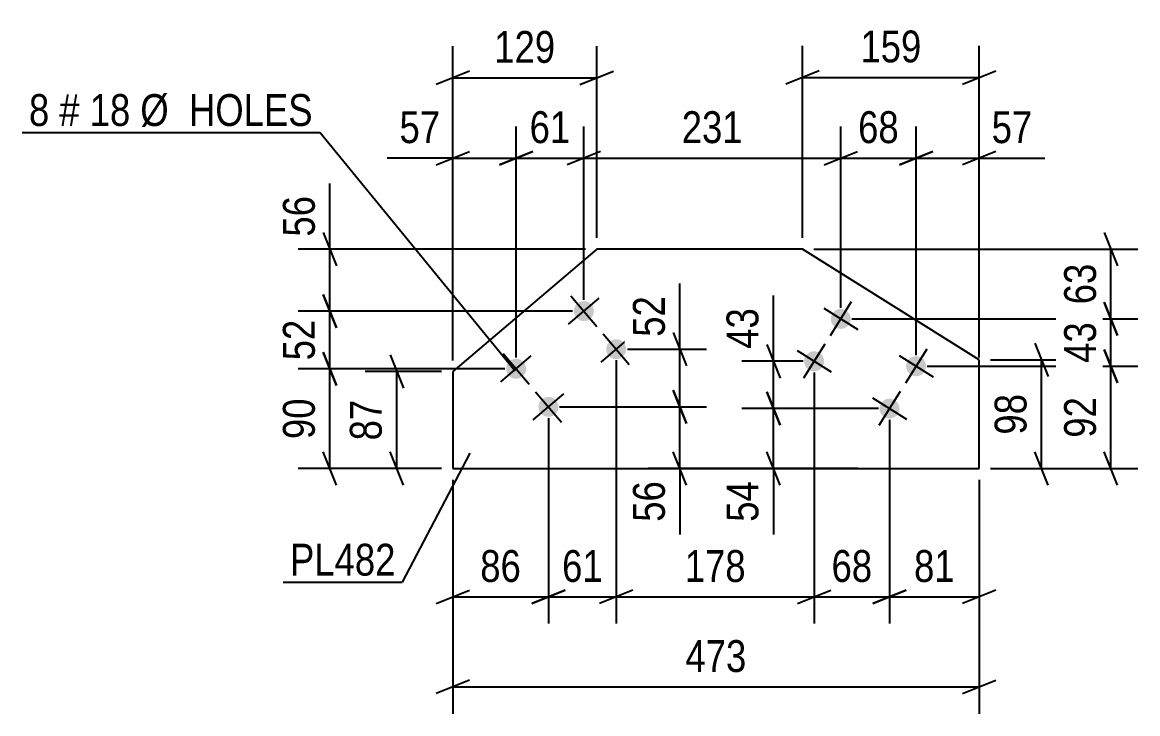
# Model space of a CAD drawing. Header units: millimetres. Extents: x 0 to 1189, y 0 to 841.
# Drawn here: x 273 to 373.3, y 124.5 to 186.7 of the extents above; entities that cross this region are included whole.
import ezdxf

# ---------------------------------------------------------------- set-up
doc = ezdxf.new("R2010")
doc.units = ezdxf.units.MM
doc.styles.add('Arial Narrow', font='ARIALN.TTF', dxfattribs={"height": 0.2})

# ---------------------------------------------------------------- blocks, each defined once
blk = doc.blocks.new('Bolt-570385304-3553 - 3542')
at = {"linetype": 'Continuous'}
for points in [[(324.15, 161.26, -1), (322.78, 160.09, -1)], [(327.06, 157.83, -1), (325.69, 156.67, -1)], [(318.06, 156.07, -1), (316.69, 154.91, -1)], [(320.97, 152.65, -1), (319.6, 151.48, -1)]]:
    blk.add_hatch(color=1, dxfattribs=at).paths.add_polyline_path(points)
at = {"color": 1, "linetype": 'Continuous'}
for p, q in [((322.09, 159.51), (324.83, 161.84)), ((322.3, 162.05), (324.63, 159.3)), ((325.21, 158.62), (327.55, 155.88)), ((325.01, 156.08), (327.75, 158.42)), ((316, 154.32), (318.74, 156.66)), ((316.2, 156.86), (318.54, 154.12)), ((318.92, 150.9), (321.66, 153.23)), ((319.12, 153.43), (321.45, 150.69))]:
    blk.add_line(p, q, dxfattribs=at)
blk = doc.blocks.new('Bolt-570385304-3548 - 3542')
at = {"linetype": 'Continuous'}
for points in [[(347.33, 159.5, -1), (345.81, 160.45, -1)], [(344.94, 155.69, -1), (343.41, 156.64, -1)], [(354.11, 155.24, -1), (352.58, 156.2, -1)], [(351.71, 151.43, -1), (350.19, 152.39, -1)]]:
    blk.add_hatch(color=1, dxfattribs=at).paths.add_polyline_path(points)
at = {"color": 1, "linetype": 'Continuous'}
for p, q in [((347.52, 161.5), (345.61, 158.45)), ((345.04, 160.93), (348.09, 159.02)), ((345.13, 157.69), (343.22, 154.64)), ((342.65, 157.12), (345.7, 155.21)), ((351.82, 156.68), (354.87, 154.77)), ((354.3, 157.25), (352.39, 154.2)), ((349.43, 152.87), (352.48, 150.95)), ((351.91, 153.44), (350, 150.39))]:
    blk.add_line(p, q, dxfattribs=at)
blk = doc.blocks.new('Part-570385304-3568 - 3542')
at = {"color": 2, "linetype": 'Continuous'}
for p, q in [((324.62, 166.26), (311.68, 155.24)), ((343.14, 166.26), (324.62, 166.26)), ((359.02, 156.3), (343.14, 166.26)), ((359.02, 146.51), (359.02, 156.3)), ((311.68, 155.24), (311.68, 146.51)), ((311.68, 146.51), (359.02, 146.51))]:
    blk.add_line(p, q, dxfattribs=at)
blk = doc.blocks.new('StraightDimension-570385304-3645 - 3542')
at = {"color": 7, "linetype": 'Continuous'}
for p, q in [((311.68, 156.24), (311.68, 177.29)), ((317.37, 156.49), (317.37, 177.29)), ((310.18, 173.84), (313.18, 175.04)), ((318.87, 175.04), (315.87, 173.84)), ((311.68, 174.44), (305.77, 174.44)), ((311.68, 174.44), (305.77, 174.44)), ((311.68, 174.44), (317.37, 174.44))]:
    blk.add_line(p, q, dxfattribs=at)
at = {"color": 0}
blk.add_wipeout([(311.15, 175.19), (311.15, 179.39), (306.29, 179.39), (306.29, 175.19)], dxfattribs=at)
at = {"color": 3, "style": 'Arial Narrow'}
blk.add_text('57', height=2.863, dxfattribs=at).set_placement((306.89, 175.79))
blk = doc.blocks.new('StraightDimension-570385304-3570 - 3542')
at = {"color": 7, "linetype": 'Continuous'}
for p, q in [((311.68, 156.24), (311.68, 184.51)), ((324.62, 167.26), (324.62, 184.51)), ((313.18, 182.26), (310.18, 181.06)), ((311.68, 181.66), (324.62, 181.66)), ((323.12, 181.06), (326.12, 182.26))]:
    blk.add_line(p, q, dxfattribs=at)
at = {"color": 0}
blk.add_wipeout([(321.49, 182.41), (321.49, 186.61), (314.81, 186.61), (314.81, 182.41)], dxfattribs=at)
at = {"color": 3, "style": 'Arial Narrow'}
blk.add_text('129', height=2.863, dxfattribs=at).set_placement((315.41, 183.01))
blk = doc.blocks.new('StraightDimension-570385304-3588 - 3542')
at = {"color": 7, "linetype": 'Continuous'}
for p, q in [((350.95, 150.91), (350.95, 132.57)), ((359.02, 145.51), (359.02, 132.57)), ((349.45, 134.37), (352.45, 135.57)), ((360.52, 135.57), (357.52, 134.37)), ((350.95, 134.97), (359.02, 134.97))]:
    blk.add_line(p, q, dxfattribs=at)
at = {"color": 0}
blk.add_wipeout([(357.41, 135.72), (357.41, 139.92), (352.56, 139.92), (352.56, 135.72)], dxfattribs=at)
at = {"color": 3, "style": 'Arial Narrow'}
blk.add_text('81', height=2.863, dxfattribs=at).set_placement((353.16, 136.32))
blk = doc.blocks.new('StraightDimension-570385304-3581 - 3542')
at = {"color": 7, "linetype": 'Continuous'}
for p, q in [((364.02, 157.8), (365.22, 154.8)), ((360.02, 156.3), (367.02, 156.3)), ((364.62, 146.51), (364.62, 156.3)), ((365.22, 145.01), (364.02, 148.01)), ((360.02, 146.51), (367.02, 146.51))]:
    blk.add_line(p, q, dxfattribs=at)
at = {"color": 0}
blk.add_wipeout([(363.87, 153.83), (359.67, 153.83), (359.67, 148.97), (363.87, 148.97)], dxfattribs=at)
at = {"color": 3, "style": 'Arial Narrow'}
blk.add_text('98', height=2.863, rotation=90.0002, dxfattribs=at).set_placement((363.27, 149.57))
blk = doc.blocks.new('StraightDimension-570385304-3722 - 3542')
at = {"color": 7, "linetype": 'Continuous'}
for p, q in [((300.02, 156.99), (301.22, 153.99)), ((316.37, 155.49), (297.77, 155.49)), ((300.62, 146.51), (300.62, 155.49)), ((301.22, 145.01), (300.02, 148.01)), ((310.68, 146.51), (297.77, 146.51))]:
    blk.add_line(p, q, dxfattribs=at)
at = {"color": 0}
blk.add_wipeout([(299.87, 153.43), (295.67, 153.43), (295.67, 148.57), (299.87, 148.57)], dxfattribs=at)
at = {"color": 3, "style": 'Arial Narrow'}
blk.add_text('90', height=2.863, rotation=90.0002, dxfattribs=at).set_placement((299.27, 149.17))
blk = doc.blocks.new('StraightDimension-570385304-3594 - 3542')
at = {"color": 7, "linetype": 'Continuous'}
for p, q in [((344.18, 155.16), (344.18, 132.57)), ((350.95, 150.91), (350.95, 132.57)), ((342.68, 134.37), (345.68, 135.57)), ((352.45, 135.57), (349.45, 134.37)), ((344.18, 134.97), (350.95, 134.97))]:
    blk.add_line(p, q, dxfattribs=at)
at = {"color": 0}
blk.add_wipeout([(349.99, 135.72), (349.99, 139.92), (345.14, 139.92), (345.14, 135.72)], dxfattribs=at)
at = {"color": 3, "style": 'Arial Narrow'}
blk.add_text('68', height=2.863, dxfattribs=at).set_placement((345.74, 136.32))
blk = doc.blocks.new('StraightDimension-570385304-3602 - 3542')
at = {"color": 7, "linetype": 'Continuous'}
for p, q in [((326.38, 156.25), (326.38, 132.57)), ((344.18, 155.16), (344.18, 132.57)), ((327.88, 135.57), (324.88, 134.37)), ((342.68, 134.37), (345.68, 135.57)), ((326.38, 134.97), (344.18, 134.97))]:
    blk.add_line(p, q, dxfattribs=at)
at = {"color": 0}
blk.add_wipeout([(338.62, 135.72), (338.62, 139.92), (331.94, 139.92), (331.94, 135.72)], dxfattribs=at)
at = {"color": 3, "style": 'Arial Narrow'}
blk.add_text('178', height=2.863, dxfattribs=at).set_placement((332.54, 136.32))
blk = doc.blocks.new('StraightDimension-570385304-3610 - 3542')
at = {"color": 7, "linetype": 'Continuous'}
for p, q in [((326.38, 156.25), (326.38, 132.57)), ((320.29, 151.06), (320.29, 132.57)), ((318.79, 134.37), (321.79, 135.57)), ((327.88, 135.57), (324.88, 134.37)), ((320.29, 134.97), (326.38, 134.97))]:
    blk.add_line(p, q, dxfattribs=at)
at = {"color": 0}
blk.add_wipeout([(325.76, 135.72), (325.76, 139.92), (320.91, 139.92), (320.91, 135.72)], dxfattribs=at)
at = {"color": 3, "style": 'Arial Narrow'}
blk.add_text('61', height=2.863, dxfattribs=at).set_placement((321.51, 136.32))
blk = doc.blocks.new('StraightDimension-570385304-3618 - 3542')
at = {"color": 7, "linetype": 'Continuous'}
for p, q in [((320.29, 151.06), (320.29, 132.57)), ((311.68, 145.51), (311.68, 132.57)), ((310.18, 134.37), (313.18, 135.57)), ((321.79, 135.57), (318.79, 134.37)), ((311.68, 134.97), (320.29, 134.97))]:
    blk.add_line(p, q, dxfattribs=at)
at = {"color": 0}
blk.add_wipeout([(318.41, 135.72), (318.41, 139.92), (313.55, 139.92), (313.55, 135.72)], dxfattribs=at)
at = {"color": 3, "style": 'Arial Narrow'}
blk.add_text('86', height=2.863, dxfattribs=at).set_placement((314.15, 136.32))
blk = doc.blocks.new('StraightDimension-570385304-3625 - 3542')
at = {"color": 7, "linetype": 'Continuous'}
for p, q in [((346.57, 160.98), (346.57, 177.29)), ((353.34, 156.72), (353.34, 177.29)), ((345.07, 173.84), (348.07, 175.04)), ((354.84, 175.04), (351.84, 173.84)), ((346.57, 174.44), (353.34, 174.44))]:
    blk.add_line(p, q, dxfattribs=at)
at = {"color": 0}
blk.add_wipeout([(352.38, 175.19), (352.38, 179.39), (347.53, 179.39), (347.53, 175.19)], dxfattribs=at)
at = {"color": 3, "style": 'Arial Narrow'}
blk.add_text('68', height=2.863, dxfattribs=at).set_placement((348.13, 175.79))
blk = doc.blocks.new('StraightDimension-570385304-3699 - 3542')
at = {"color": 7, "linetype": 'Continuous'}
for p, q in [((306.04, 156.74), (307.24, 153.74)), ((310.68, 155.24), (303.79, 155.24)), ((306.64, 146.51), (306.64, 155.24)), ((307.24, 145.01), (306.04, 148.01)), ((310.68, 146.51), (303.79, 146.51))]:
    blk.add_line(p, q, dxfattribs=at)
at = {"color": 0}
blk.add_wipeout([(305.89, 153.3), (301.69, 153.3), (301.69, 148.45), (305.89, 148.45)], dxfattribs=at)
at = {"color": 3, "style": 'Arial Narrow'}
blk.add_text('87', height=2.863, rotation=90.0002, dxfattribs=at).set_placement((305.29, 149.05))
blk = doc.blocks.new('StraightDimension-570385304-3635 - 3542')
at = {"color": 7, "linetype": 'Continuous'}
for p, q in [((317.37, 156.49), (317.37, 177.29)), ((323.46, 161.68), (323.46, 177.29)), ((315.87, 173.84), (318.87, 175.04)), ((324.96, 175.04), (321.96, 173.84)), ((317.37, 174.44), (323.46, 174.44))]:
    blk.add_line(p, q, dxfattribs=at)
at = {"color": 0}
blk.add_wipeout([(322.84, 175.19), (322.84, 179.39), (317.99, 179.39), (317.99, 175.19)], dxfattribs=at)
at = {"color": 3, "style": 'Arial Narrow'}
blk.add_text('61', height=2.863, dxfattribs=at).set_placement((318.59, 175.79))
blk = doc.blocks.new('StraightDimension-570385304-3655 - 3542')
at = {"color": 7, "linetype": 'Continuous'}
for p, q in [((353.34, 156.72), (353.34, 177.29)), ((359.02, 156.5), (359.02, 177.29)), ((351.84, 173.84), (354.84, 175.04)), ((360.52, 175.04), (357.52, 173.84)), ((353.34, 174.44), (359.02, 174.44)), ((359.02, 174.44), (364.92, 174.44)), ((359.02, 174.44), (364.92, 174.44))]:
    blk.add_line(p, q, dxfattribs=at)
at = {"color": 0}
blk.add_wipeout([(364.4, 175.19), (364.4, 179.39), (359.54, 179.39), (359.54, 175.19)], dxfattribs=at)
at = {"color": 3, "style": 'Arial Narrow'}
blk.add_text('57', height=2.863, dxfattribs=at).set_placement((360.14, 175.79))
blk = doc.blocks.new('StraightDimension-570385304-3729 - 3542')
at = {"color": 7, "linetype": 'Continuous'}
for p, q in [((311.68, 145.51), (311.68, 124.47)), ((359.02, 145.51), (359.02, 124.47)), ((313.18, 127.47), (310.18, 126.27)), ((357.52, 126.27), (360.52, 127.47)), ((311.68, 126.87), (359.02, 126.87))]:
    blk.add_line(p, q, dxfattribs=at)
at = {"color": 0}
blk.add_wipeout([(338.69, 127.62), (338.69, 131.82), (332, 131.82), (332, 127.62)], dxfattribs=at)
at = {"color": 3, "style": 'Arial Narrow'}
blk.add_text('473', height=2.863, dxfattribs=at).set_placement((332.6, 128.22))
blk = doc.blocks.new('StraightDimension-570385304-3665 - 3542')
at = {"color": 7, "linetype": 'Continuous'}
for p, q in [((323.46, 161.68), (323.46, 177.29)), ((346.57, 160.98), (346.57, 177.29)), ((324.96, 175.04), (321.96, 173.84)), ((345.07, 173.84), (348.07, 175.04)), ((323.46, 174.44), (346.57, 174.44))]:
    blk.add_line(p, q, dxfattribs=at)
at = {"color": 0}
blk.add_wipeout([(338.36, 175.19), (338.36, 179.39), (331.67, 179.39), (331.67, 175.19)], dxfattribs=at)
at = {"color": 3, "style": 'Arial Narrow'}
blk.add_text('231', height=2.863, dxfattribs=at).set_placement((332.27, 175.79))
blk = doc.blocks.new('StraightDimension-570385304-3676 - 3542')
at = {"color": 7, "linetype": 'Continuous'}
for p, q in [((370.27, 167.76), (371.47, 164.76)), ((344.14, 166.26), (373.27, 166.26)), ((370.87, 159.98), (370.87, 166.26)), ((371.47, 158.48), (370.27, 161.48)), ((347.57, 159.98), (373.27, 159.98))]:
    blk.add_line(p, q, dxfattribs=at)
at = {"color": 0}
blk.add_wipeout([(370.12, 165.54), (365.92, 165.54), (365.92, 160.69), (370.12, 160.69)], dxfattribs=at)
at = {"color": 3, "style": 'Arial Narrow'}
blk.add_text('63', height=2.863, rotation=90.0002, dxfattribs=at).set_placement((369.52, 161.29))
blk = doc.blocks.new('StraightDimension-570385304-3684 - 3542')
at = {"color": 7, "linetype": 'Continuous'}
for p, q in [((370.27, 157.22), (371.47, 154.22)), ((354.34, 155.72), (373.27, 155.72)), ((370.87, 146.51), (370.87, 155.72)), ((371.47, 145.01), (370.27, 148.01)), ((360.02, 146.51), (373.27, 146.51))]:
    blk.add_line(p, q, dxfattribs=at)
at = {"color": 0}
blk.add_wipeout([(370.12, 153.54), (365.92, 153.54), (365.92, 148.69), (370.12, 148.69)], dxfattribs=at)
at = {"color": 3, "style": 'Arial Narrow'}
blk.add_text('92', height=2.863, rotation=90.0002, dxfattribs=at).set_placement((369.52, 149.29))
blk = doc.blocks.new('StraightDimension-570385304-3690 - 3542')
at = {"color": 7, "linetype": 'Continuous'}
for p, q in [((370.27, 161.48), (371.47, 158.48)), ((347.57, 159.98), (373.27, 159.98)), ((370.87, 155.72), (370.87, 159.98)), ((371.47, 154.22), (370.27, 157.22)), ((354.34, 155.72), (373.27, 155.72))]:
    blk.add_line(p, q, dxfattribs=at)
at = {"color": 0}
blk.add_wipeout([(370.12, 160.28), (365.92, 160.28), (365.92, 155.42), (370.12, 155.42)], dxfattribs=at)
at = {"color": 3, "style": 'Arial Narrow'}
blk.add_text('43', height=2.863, rotation=90.0002, dxfattribs=at).set_placement((369.52, 156.02))
blk = doc.blocks.new('StraightDimension-570385304-3706 - 3542')
at = {"color": 7, "linetype": 'Continuous'}
for p, q in [((300.62, 166.26), (300.62, 172.16)), ((300.62, 166.26), (300.62, 172.16)), ((300.02, 167.76), (301.22, 164.76)), ((323.62, 166.26), (297.77, 166.26)), ((300.62, 160.68), (300.62, 166.26)), ((301.22, 159.18), (300.02, 162.18)), ((322.46, 160.68), (297.77, 160.68))]:
    blk.add_line(p, q, dxfattribs=at)
at = {"color": 0}
blk.add_wipeout([(299.87, 171.64), (295.67, 171.64), (295.67, 166.78), (299.87, 166.78)], dxfattribs=at)
at = {"color": 3, "style": 'Arial Narrow'}
blk.add_text('56', height=2.863, rotation=90.0002, dxfattribs=at).set_placement((299.27, 167.38))
blk = doc.blocks.new('StraightDimension-570385304-3714 - 3542')
at = {"color": 7, "linetype": 'Continuous'}
for p, q in [((300.02, 162.18), (301.22, 159.18)), ((322.46, 160.68), (297.77, 160.68)), ((300.62, 155.49), (300.62, 160.68)), ((301.22, 153.99), (300.02, 156.99)), ((316.37, 155.49), (297.77, 155.49))]:
    blk.add_line(p, q, dxfattribs=at)
at = {"color": 0}
blk.add_wipeout([(299.87, 160.51), (295.67, 160.51), (295.67, 155.65), (299.87, 155.65)], dxfattribs=at)
at = {"color": 3, "style": 'Arial Narrow'}
blk.add_text('52', height=2.863, rotation=90.0002, dxfattribs=at).set_placement((299.27, 156.25))
blk = doc.blocks.new('StraightDimension-570385304-3734 - 3542')
at = {"color": 7, "linetype": 'Continuous'}
for p, q in [((331.5, 153.56), (332.7, 150.56)), ((321.29, 152.06), (334.5, 152.06)), ((332.1, 146.51), (332.1, 152.06)), ((332.7, 145.01), (331.5, 148.01)), ((348.09, 146.51), (329.25, 146.51)), ((332.1, 146.51), (332.1, 140.6)), ((332.1, 146.51), (332.1, 140.6))]:
    blk.add_line(p, q, dxfattribs=at)
at = {"color": 0}
blk.add_wipeout([(331.35, 145.98), (327.15, 145.98), (327.15, 141.13), (331.35, 141.13)], dxfattribs=at)
at = {"color": 3, "style": 'Arial Narrow'}
blk.add_text('56', height=2.863, rotation=90.0002, dxfattribs=at).set_placement((330.75, 141.73))
blk = doc.blocks.new('StraightDimension-570385304-3747 - 3542')
at = {"color": 7, "linetype": 'Continuous'}
for p, q in [((332.1, 157.25), (332.1, 163.15)), ((332.1, 157.25), (332.1, 163.15)), ((331.5, 158.75), (332.7, 155.75)), ((327.38, 157.25), (334.5, 157.25)), ((332.1, 152.06), (332.1, 157.25)), ((332.7, 150.56), (331.5, 153.56)), ((321.29, 152.06), (334.5, 152.06))]:
    blk.add_line(p, q, dxfattribs=at)
at = {"color": 0}
blk.add_wipeout([(331.35, 162.63), (327.15, 162.63), (327.15, 157.77), (331.35, 157.77)], dxfattribs=at)
at = {"color": 3, "style": 'Arial Narrow'}
blk.add_text('52', height=2.863, rotation=90.0002, dxfattribs=at).set_placement((330.75, 158.37))
blk = doc.blocks.new('StraightDimension-570385304-3758 - 3542')
at = {"color": 7, "linetype": 'Continuous'}
for p, q in [((340.51, 156.16), (340.51, 162.07)), ((340.51, 156.16), (340.51, 162.07)), ((339.91, 157.66), (341.11, 154.66)), ((343.18, 156.16), (337.66, 156.16)), ((340.51, 151.91), (340.51, 156.16)), ((341.11, 150.41), (339.91, 153.41)), ((349.95, 151.91), (337.66, 151.91))]:
    blk.add_line(p, q, dxfattribs=at)
at = {"color": 0}
blk.add_wipeout([(339.76, 161.54), (335.56, 161.54), (335.56, 156.69), (339.76, 156.69)], dxfattribs=at)
at = {"color": 3, "style": 'Arial Narrow'}
blk.add_text('43', height=2.863, rotation=90.0002, dxfattribs=at).set_placement((339.16, 157.29))
blk = doc.blocks.new('StraightDimension-570385304-3768 - 3542')
at = {"color": 7, "linetype": 'Continuous'}
for p, q in [((339.91, 153.41), (341.11, 150.41)), ((349.95, 151.91), (337.66, 151.91)), ((340.51, 146.51), (340.51, 151.91)), ((341.11, 145.01), (339.91, 148.01)), ((336.35, 146.51), (342.91, 146.51)), ((340.51, 146.51), (340.51, 140.6)), ((340.51, 146.51), (340.51, 140.6))]:
    blk.add_line(p, q, dxfattribs=at)
at = {"color": 0}
blk.add_wipeout([(339.76, 145.98), (335.56, 145.98), (335.56, 141.13), (339.76, 141.13)], dxfattribs=at)
at = {"color": 3, "style": 'Arial Narrow'}
blk.add_text('54', height=2.863, rotation=90.0002, dxfattribs=at).set_placement((339.16, 141.73))
blk = doc.blocks.new('StraightDimension-570385304-3782 - 3542')
at = {"color": 7, "linetype": 'Continuous'}
for p, q in [((343.14, 167.26), (343.14, 184.55)), ((359.02, 157.3), (359.02, 184.55)), ((344.64, 182.3), (341.64, 181.1)), ((343.14, 181.7), (359.02, 181.7)), ((357.52, 181.1), (360.52, 182.3))]:
    blk.add_line(p, q, dxfattribs=at)
at = {"color": 0}
blk.add_wipeout([(354.42, 182.45), (354.42, 186.65), (347.74, 186.65), (347.74, 182.45)], dxfattribs=at)
at = {"color": 3, "style": 'Arial Narrow'}
blk.add_text('159', height=2.863, dxfattribs=at).set_placement((348.34, 183.05))
blk = doc.blocks.new('MarkSet-570385304-3792 - 3542')
at = {"color": 7, "linetype": 'Continuous'}
for p in [(272.97, 176.73), (317.28, 155.27)]:
    blk.add_line(p, (299.71, 176.73), dxfattribs=at)
at = {"color": 0}
for points in [[(275.4, 177.33), (275.4, 180.33), (273.57, 180.33), (273.57, 177.33)], [(278.13, 177.33), (278.13, 180.33), (276.3, 180.33), (276.3, 177.33)], [(282.68, 177.33), (282.68, 180.33), (279.03, 180.33), (279.03, 177.33)], [(299.11, 177.33), (299.11, 180.33), (283.58, 180.33), (283.58, 177.33)]]:
    blk.add_wipeout(points, dxfattribs=at)
for points in [[(275.4, 177.33), (275.4, 180.33), (273.57, 180.33), (273.57, 177.33)], [(278.13, 177.33), (278.13, 180.33), (276.3, 180.33), (276.3, 177.33)], [(282.68, 177.33), (282.68, 180.33), (279.03, 180.33), (279.03, 177.33)], [(299.11, 177.33), (299.11, 180.33), (283.58, 180.33), (283.58, 177.33)]]:
    blk.add_wipeout(points, dxfattribs=at)
at = {"color": 3, "style": 'Arial Narrow'}
for s, height, p in [('8', 2.86, (273.57, 177.33)), ('#', 2.86, (276.3, 177.33)), ('18', 2.863, (279.03, 177.33)), ('Ø  HOLES', 2.863, (283.58, 177.33))]:
    blk.add_text(s, height=height, dxfattribs=at).set_placement(p)
blk = doc.blocks.new('Mark-570385304-3564 - 3542')
at = {"color": 30, "linetype": 'Continuous'}
for p in [(313.22, 147.9), (296.44, 136.29)]:
    blk.add_line(p, (307.14, 136.29), dxfattribs=at)
at = {"color": 0}
blk.add_wipeout([(306.54, 136.89), (306.54, 139.89), (297.04, 139.89), (297.04, 136.89)], dxfattribs=at)
blk.add_wipeout([(306.54, 136.89), (306.54, 139.89), (297.04, 139.89), (297.04, 136.89)], dxfattribs=at)
at = {"color": 3, "style": 'Arial Narrow'}
blk.add_text('PL482', height=2.863, dxfattribs=at).set_placement((297.04, 136.89))

msp = doc.modelspace()

# ---------------------------------------------------------------- block references
for name in ['Part-570385304-3568 - 3542', 'Bolt-570385304-3553 - 3542', 'Bolt-570385304-3548 - 3542']:
    msp.add_blockref(name, (0, 0))

# ---------------------------------------------------------------- next in the draw order: block references
for name in ['StraightDimension-570385304-3645 - 3542', 'StraightDimension-570385304-3588 - 3542']:
    msp.add_blockref(name, (0, 0))

# ---------------------------------------------------------------- next in the draw order: block references
for name in ['StraightDimension-570385304-3570 - 3542', 'StraightDimension-570385304-3581 - 3542', 'StraightDimension-570385304-3594 - 3542']:
    msp.add_blockref(name, (0, 0))

# ---------------------------------------------------------------- next in the draw order: block references
for name in ['StraightDimension-570385304-3722 - 3542', 'StraightDimension-570385304-3602 - 3542']:
    msp.add_blockref(name, (0, 0))

# ---------------------------------------------------------------- next in the draw order: block references
for name in ['StraightDimension-570385304-3625 - 3542', 'StraightDimension-570385304-3610 - 3542']:
    msp.add_blockref(name, (0, 0))

# ---------------------------------------------------------------- next in the draw order: block references
for name in ['StraightDimension-570385304-3635 - 3542', 'StraightDimension-570385304-3655 - 3542', 'StraightDimension-570385304-3618 - 3542']:
    msp.add_blockref(name, (0, 0))

# ---------------------------------------------------------------- next in the draw order: block references
for name in ['StraightDimension-570385304-3665 - 3542', 'StraightDimension-570385304-3699 - 3542']:
    msp.add_blockref(name, (0, 0))

# ---------------------------------------------------------------- next in the draw order: block references
for name in ['StraightDimension-570385304-3706 - 3542', 'StraightDimension-570385304-3676 - 3542', 'StraightDimension-570385304-3729 - 3542']:
    msp.add_blockref(name, (0, 0))

# ---------------------------------------------------------------- next in the draw order: block references
for name in ['StraightDimension-570385304-3714 - 3542', 'StraightDimension-570385304-3684 - 3542', 'Mark-570385304-3564 - 3542']:
    msp.add_blockref(name, (0, 0))

# ---------------------------------------------------------------- next in the draw order: block references
for name in ['MarkSet-570385304-3792 - 3542', 'StraightDimension-570385304-3690 - 3542', 'StraightDimension-570385304-3734 - 3542']:
    msp.add_blockref(name, (0, 0))

# ---------------------------------------------------------------- next in the draw order: block references
for name in ['StraightDimension-570385304-3747 - 3542', 'StraightDimension-570385304-3758 - 3542']:
    msp.add_blockref(name, (0, 0))

# ---------------------------------------------------------------- next in the draw order: block references
for name in ['StraightDimension-570385304-3782 - 3542', 'StraightDimension-570385304-3768 - 3542']:
    msp.add_blockref(name, (0, 0))

doc.saveas('drawing.dxf')
